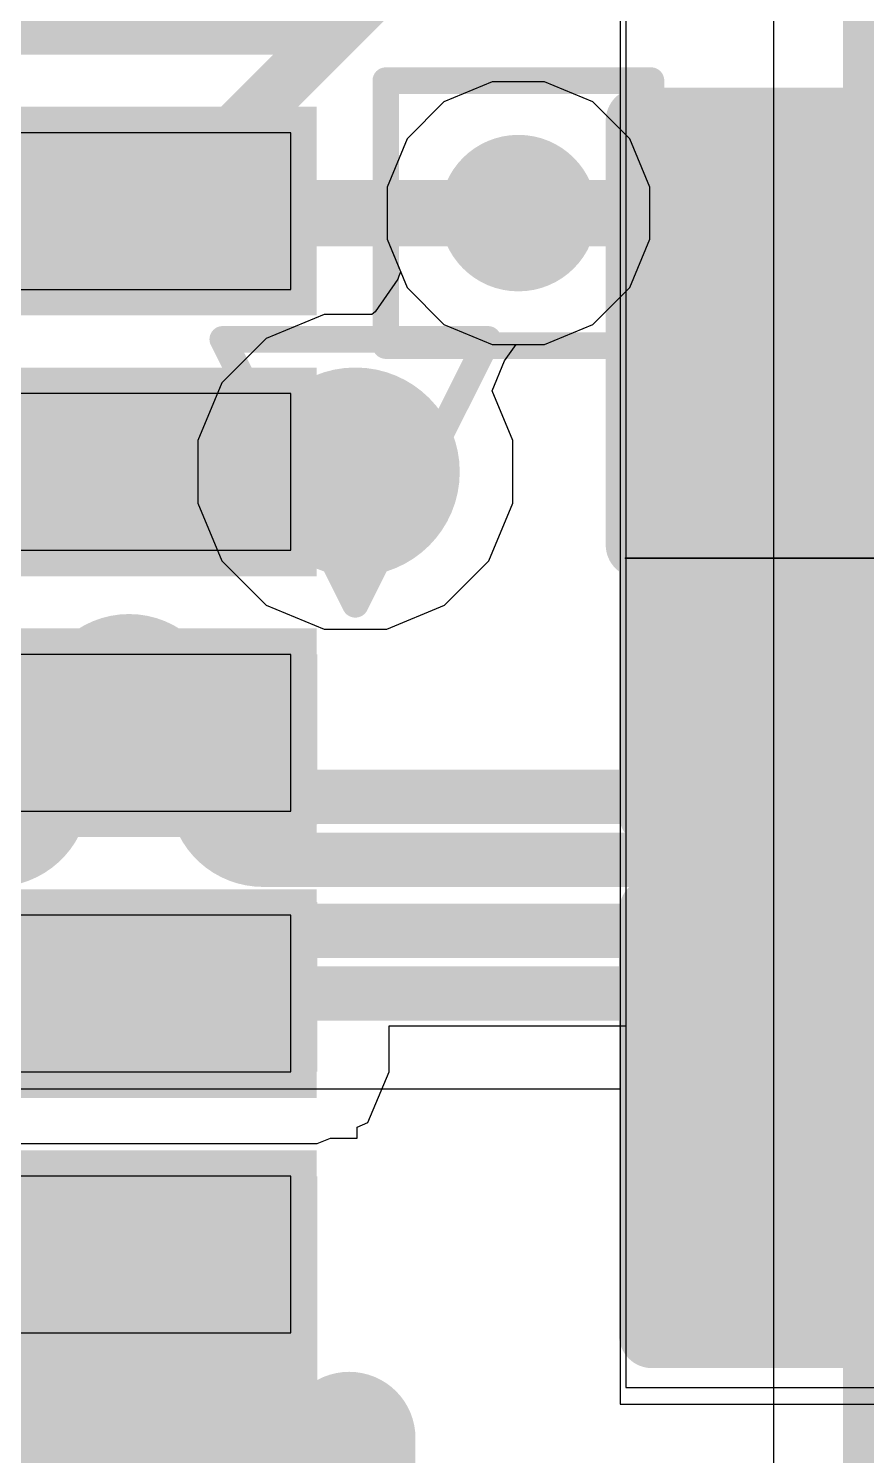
# Model space of a CAD drawing. Header units: inches. Extents: x -6 to 284, y -12 to 154.
# Drawn here: x 13.242 to 14.847, y 1.22 to 3.955 of the extents above; entities that cross this region are included whole.
import ezdxf

# ---------------------------------------------------------------- set-up
doc = ezdxf.new("R2010")
doc.units = ezdxf.units.IN
for name, color, linetype in [('Bottom Layer', 5, 'Continuous'), ('Bottom Overlay', 54, 'Continuous'), ('Bottom Paste', 16, 'Continuous'), ('Bottom Solder', 6, 'Continuous'), ('Drill Drawing', 1, 'Continuous'), ('GND-1', 16, 'Continuous'), ('GND-2', 90, 'Continuous'), ('GND-3', 216, 'Continuous'), ('GND-4', 54, 'Continuous'), ('PWR-1', 156, 'Continuous'), ('PWR-2', 130, 'Continuous'), ('Signal L1', 76, 'Continuous'), ('Signal L2', 6, 'Continuous'), ('Top Layer', 1, 'Continuous'), ('Top Overlay', 2, 'Continuous'), ('Top Paste', 8, 'Continuous'), ('Top Solder', 216, 'Continuous'), ('Via Holes', 16, 'Continuous')]:
    doc.layers.add(name, color=color, linetype=linetype)

# ---------------------------------------------------------------- blocks, each defined once
blk = doc.blocks.new('GT_USB_8013A_80')
at = {"layer": 'Top Layer'}
for points in [[(0.6, 1.2849), (0.9, 1.2849), (0.9, 0.4849), (0.6, 0.4849)], [(1.0999, 1.2849), (1.3999, 1.2849), (1.3999, 0.4849), (1.0999, 0.4849)], [(1.6, 1.2849), (1.9, 1.2849), (1.9, 0.4849), (1.6, 0.4849)], [(2.0999, 1.2849), (2.3999, 1.2849), (2.3999, 0.4849), (2.0999, 0.4849)], [(2.6, 1.2849), (2.9, 1.2849), (2.9, 0.4849), (2.6, 0.4849)]]:
    blk.add_hatch(color=1, dxfattribs=at).paths.add_polyline_path(points)
at = {"layer": 'Top Solder'}
for points in [[(0.0501, 1.3349), (0.4501, 1.3349), (0.4501, 0.4349), (0.0501, 0.4349)], [(0.55, 1.3349), (0.95, 1.3349), (0.95, 0.4349), (0.55, 0.4349)], [(1.0499, 1.3349), (1.4499, 1.3349), (1.4499, 0.4349), (1.0499, 0.4349)], [(1.55, 1.3349), (1.95, 1.3349), (1.95, 0.4349), (1.55, 0.4349)], [(2.0499, 1.3349), (2.4499, 1.3349), (2.4499, 0.4349), (2.0499, 0.4349)], [(2.55, 1.3349), (2.95, 1.3349), (2.95, 0.4349), (2.55, 0.4349)]]:
    blk.add_hatch(color=216, dxfattribs=at).paths.add_polyline_path(points)
at = {"layer": 'Top Overlay'}
blk.add_lwpolyline([(3.7873, 1.3969, 0.254, 0.254, 0), (3.1018, 1.3969, 0.254, 0.254, 0)], format="xyseb", dxfattribs=at)
blk.add_lwpolyline([(3.0383, 1.3969, 0.127, 0.127, 1), (3.1653, 1.3969, 0.127, 0.127, 1)], format="xyseb", close=True, dxfattribs=at)
at = {"layer": 'Top Paste'}
for p, q in [((0.9, 1.285), (0.6, 1.285)), ((0.6, 1.285), (0.6, 0.485)), ((0.9, 0.485), (0.9, 1.285)), ((1.3998, 1.285), (1.0998, 1.285)), ((1.0998, 1.285), (1.0998, 0.485)), ((1.3998, 0.485), (1.3998, 1.285)), ((1.9, 1.285), (1.6, 1.285)), ((1.6, 1.285), (1.6, 0.485)), ((1.9, 0.485), (1.9, 1.285)), ((2.3998, 1.285), (2.0998, 1.285)), ((2.0998, 1.285), (2.0998, 0.485)), ((2.3998, 0.485), (2.3998, 1.285)), ((2.9, 1.2849), (2.6, 1.2849)), ((2.6, 1.2849), (2.6, 0.4849)), ((2.9, 0.4849), (2.9, 1.2849))]:
    blk.add_line(p, q, dxfattribs=at)
blk = doc.blocks.new('R___0402_B_153')
at = {"layer": 'Bottom Layer'}
for points in [[(-0.2413, 0.3175), (-0.2413, -0.3175), (-0.6985, -0.3175), (-0.6985, 0.3175)], [(0.6985, 0.3175), (0.6985, -0.3175), (0.2413, -0.3175), (0.2413, 0.3175)]]:
    blk.add_hatch(color=5, dxfattribs=at).paths.add_polyline_path(points)
at = {"layer": 'Bottom Paste'}
for points in [[(-0.2413, 0.3175), (-0.2413, -0.3175), (-0.6985, -0.3175), (-0.6985, 0.3175)], [(0.6985, 0.3175), (0.6985, -0.3175), (0.2413, -0.3175), (0.2413, 0.3175)]]:
    blk.add_hatch(color=16, dxfattribs=at).paths.add_polyline_path(points)
at = {"layer": 'Bottom Solder'}
for points in [[(-0.1863, 0.3725), (-0.1863, -0.3725), (-0.7535, -0.3725), (-0.7535, 0.3725)], [(0.7535, 0.3725), (0.7535, -0.3725), (0.1863, -0.3725), (0.1863, 0.3725)]]:
    blk.add_hatch(color=6, dxfattribs=at).paths.add_polyline_path(points)
at = {"layer": 'Bottom Overlay'}
for points in [[(0.7874, 0.4064, 0.127, 0.127, 0), (-0.7874, 0.4064, 0.127, 0.127, 0)], [(-0.7874, 0.4064, 0.127, 0.127, 0), (-0.7874, -0.4064, 0.127, 0.127, 0)], [(0.7874, 0.4064, 0.127, 0.127, 0), (0.7874, -0.4064, 0.127, 0.127, 0)], [(0.8128, 0.4318, 0.00323, 0.00323, 0), (-0.8128, 0.4318, 0.00323, 0.00323, 0)], [(0.7874, -0.4064, 0.127, 0.127, 0), (-0.7874, -0.4064, 0.127, 0.127, 0)]]:
    blk.add_lwpolyline(points, format="xyseb", dxfattribs=at)
for points in [[(-0.8191, 0.4064, 0.0635, 0.0635, 1), (-0.7556, 0.4064, 0.0635, 0.0635, 1)], [(-0.8191, 0.4064, 0.0635, 0.0635, 1), (-0.7556, 0.4064, 0.0635, 0.0635, 1)], [(0.7556, 0.4064, 0.0635, 0.0635, 1), (0.8191, 0.4064, 0.0635, 0.0635, 1)], [(0.7556, 0.4064, 0.0635, 0.0635, 1), (0.8191, 0.4064, 0.0635, 0.0635, 1)], [(-0.8136, 0.4318, 0.00161, 0.00161, 1), (-0.812, 0.4318, 0.00161, 0.00161, 1)], [(0.812, 0.4318, 0.00161, 0.00161, 1), (0.8136, 0.4318, 0.00161, 0.00161, 1)], [(-0.8191, -0.4064, 0.0635, 0.0635, 1), (-0.7556, -0.4064, 0.0635, 0.0635, 1)], [(-0.8191, -0.4064, 0.0635, 0.0635, 1), (-0.7556, -0.4064, 0.0635, 0.0635, 1)], [(0.7556, -0.4064, 0.0635, 0.0635, 1), (0.8191, -0.4064, 0.0635, 0.0635, 1)], [(0.7556, -0.4064, 0.0635, 0.0635, 1), (0.8191, -0.4064, 0.0635, 0.0635, 1)]]:
    blk.add_lwpolyline(points, format="xyseb", close=True, dxfattribs=at)
blk = doc.blocks.new('C___0402_447')
at = {"layer": 'Top Layer'}
for points in [[(-0.6985, -0.3175), (-0.6985, 0.3175), (-0.2413, 0.3175), (-0.2413, -0.3175)], [(0.2413, -0.3175), (0.2413, 0.3175), (0.6985, 0.3175), (0.6985, -0.3175)]]:
    blk.add_hatch(color=1, dxfattribs=at).paths.add_polyline_path(points)
at = {"layer": 'Top Paste'}
for points in [[(-0.6985, -0.3175), (-0.6985, 0.3175), (-0.2413, 0.3175), (-0.2413, -0.3175)], [(0.2413, -0.3175), (0.2413, 0.3175), (0.6985, 0.3175), (0.6985, -0.3175)]]:
    blk.add_hatch(color=8, dxfattribs=at).paths.add_polyline_path(points)
at = {"layer": 'Top Solder'}
for points in [[(-0.7585, -0.3775), (-0.7585, 0.3775), (-0.1813, 0.3775), (-0.1813, -0.3775)], [(0.1813, -0.3775), (0.1813, 0.3775), (0.7585, 0.3775), (0.7585, -0.3775)]]:
    blk.add_hatch(color=216, dxfattribs=at).paths.add_polyline_path(points)
at = {"layer": 'Top Overlay'}
for points in [[(-0.7874, -0.4064, 0.127, 0.127, 0), (-0.7874, 0.4064, 0.127, 0.127, 0)], [(-0.7874, 0.4064, 0.127, 0.127, 0), (-0.2794, 0.4064, 0.127, 0.127, 0)], [(0.2794, 0.4064, 0.127, 0.127, 0), (0.7874, 0.4064, 0.127, 0.127, 0)], [(0.7874, -0.4064, 0.127, 0.127, 0), (0.7874, 0.4064, 0.127, 0.127, 0)], [(-0.7874, -0.4064, 0.127, 0.127, 0), (-0.2794, -0.4064, 0.127, 0.127, 0)], [(0.2794, -0.4064, 0.127, 0.127, 0), (0.7874, -0.4064, 0.127, 0.127, 0)]]:
    blk.add_lwpolyline(points, format="xyseb", dxfattribs=at)
for points in [[(-0.8191, 0.4064, 0.0635, 0.0635, 1), (-0.7556, 0.4064, 0.0635, 0.0635, 1)], [(-0.8191, 0.4064, 0.0635, 0.0635, 1), (-0.7556, 0.4064, 0.0635, 0.0635, 1)], [(-0.3112, 0.4064, 0.0635, 0.0635, 1), (-0.2477, 0.4064, 0.0635, 0.0635, 1)], [(0.2477, 0.4064, 0.0635, 0.0635, 1), (0.3111, 0.4064, 0.0635, 0.0635, 1)], [(0.7556, 0.4064, 0.0635, 0.0635, 1), (0.8191, 0.4064, 0.0635, 0.0635, 1)], [(0.7556, 0.4064, 0.0635, 0.0635, 1), (0.8191, 0.4064, 0.0635, 0.0635, 1)], [(-0.8191, -0.4064, 0.0635, 0.0635, 1), (-0.7556, -0.4064, 0.0635, 0.0635, 1)], [(-0.8191, -0.4064, 0.0635, 0.0635, 1), (-0.7556, -0.4064, 0.0635, 0.0635, 1)], [(-0.3112, -0.4064, 0.0635, 0.0635, 1), (-0.2477, -0.4064, 0.0635, 0.0635, 1)], [(0.2477, -0.4064, 0.0635, 0.0635, 1), (0.3111, -0.4064, 0.0635, 0.0635, 1)], [(0.7556, -0.4064, 0.0635, 0.0635, 1), (0.8191, -0.4064, 0.0635, 0.0635, 1)], [(0.7556, -0.4064, 0.0635, 0.0635, 1), (0.8191, -0.4064, 0.0635, 0.0635, 1)]]:
    blk.add_lwpolyline(points, format="xyseb", close=True, dxfattribs=at)
blk = doc.blocks.new('C___0402_448')
at = {"layer": 'Top Layer'}
for points in [[(-0.6985, -0.3175), (-0.6985, 0.3175), (-0.2413, 0.3175), (-0.2413, -0.3175)], [(0.2413, -0.3175), (0.2413, 0.3175), (0.6985, 0.3175), (0.6985, -0.3175)]]:
    blk.add_hatch(color=1, dxfattribs=at).paths.add_polyline_path(points)
at = {"layer": 'Top Paste'}
for points in [[(-0.6985, -0.3175), (-0.6985, 0.3175), (-0.2413, 0.3175), (-0.2413, -0.3175)], [(0.2413, -0.3175), (0.2413, 0.3175), (0.6985, 0.3175), (0.6985, -0.3175)]]:
    blk.add_hatch(color=8, dxfattribs=at).paths.add_polyline_path(points)
at = {"layer": 'Top Solder'}
for points in [[(-0.7585, -0.3775), (-0.7585, 0.3775), (-0.1813, 0.3775), (-0.1813, -0.3775)], [(0.1813, -0.3775), (0.1813, 0.3775), (0.7585, 0.3775), (0.7585, -0.3775)]]:
    blk.add_hatch(color=216, dxfattribs=at).paths.add_polyline_path(points)
at = {"layer": 'Top Overlay'}
for points in [[(-0.7874, 0.4064, 0.127, 0.127, 0), (-0.2794, 0.4064, 0.127, 0.127, 0)], [(-0.7874, -0.4064, 0.127, 0.127, 0), (-0.7874, 0.4064, 0.127, 0.127, 0)], [(0.2794, 0.4064, 0.127, 0.127, 0), (0.7874, 0.4064, 0.127, 0.127, 0)], [(0.7874, -0.4064, 0.127, 0.127, 0), (0.7874, 0.4064, 0.127, 0.127, 0)], [(-0.7874, -0.4064, 0.127, 0.127, 0), (-0.2794, -0.4064, 0.127, 0.127, 0)], [(0.2794, -0.4064, 0.127, 0.127, 0), (0.7874, -0.4064, 0.127, 0.127, 0)]]:
    blk.add_lwpolyline(points, format="xyseb", dxfattribs=at)
for points in [[(-0.8191, 0.4064, 0.0635, 0.0635, 1), (-0.7556, 0.4064, 0.0635, 0.0635, 1)], [(-0.8191, 0.4064, 0.0635, 0.0635, 1), (-0.7556, 0.4064, 0.0635, 0.0635, 1)], [(-0.3111, 0.4064, 0.0635, 0.0635, 1), (-0.2477, 0.4064, 0.0635, 0.0635, 1)], [(0.2477, 0.4064, 0.0635, 0.0635, 1), (0.3111, 0.4064, 0.0635, 0.0635, 1)], [(0.7556, 0.4064, 0.0635, 0.0635, 1), (0.8191, 0.4064, 0.0635, 0.0635, 1)], [(0.7556, 0.4064, 0.0635, 0.0635, 1), (0.8191, 0.4064, 0.0635, 0.0635, 1)], [(-0.8191, -0.4064, 0.0635, 0.0635, 1), (-0.7556, -0.4064, 0.0635, 0.0635, 1)], [(-0.8191, -0.4064, 0.0635, 0.0635, 1), (-0.7556, -0.4064, 0.0635, 0.0635, 1)], [(-0.3111, -0.4064, 0.0635, 0.0635, 1), (-0.2477, -0.4064, 0.0635, 0.0635, 1)], [(0.2477, -0.4064, 0.0635, 0.0635, 1), (0.3111, -0.4064, 0.0635, 0.0635, 1)], [(0.7556, -0.4064, 0.0635, 0.0635, 1), (0.8191, -0.4064, 0.0635, 0.0635, 1)], [(0.7556, -0.4064, 0.0635, 0.0635, 1), (0.8191, -0.4064, 0.0635, 0.0635, 1)]]:
    blk.add_lwpolyline(points, format="xyseb", close=True, dxfattribs=at)

msp = doc.modelspace()

# ---------------------------------------------------------------- hatches: boundary and pattern name
at = {"layer": 'Bottom Layer'}
h = msp.add_hatch(color=5, dxfattribs=at)
edge = h.paths.add_edge_path()
edge.add_arc((14.1801, 3.601), 0.15, 0, 360)
h = msp.add_hatch(color=5, dxfattribs=at)
edge = h.paths.add_edge_path()
edge.add_arc((13.8678, 3.1051), 0.2, 0, 360)
at = {"layer": 'GND-1'}
h = msp.add_hatch(color=16, dxfattribs=at)
edge = h.paths.add_edge_path()
edge.add_arc((14.1801, 3.601), 0.15, 0, 360)
h = msp.add_hatch(color=16, dxfattribs=at)
edge = h.paths.add_edge_path()
edge.add_arc((13.8678, 3.1051), 0.2, 0, 360)
at = {"layer": 'GND-2'}
h = msp.add_hatch(color=90, dxfattribs=at)
edge = h.paths.add_edge_path()
edge.add_arc((14.1801, 3.601), 0.15, 0, 360)
h = msp.add_hatch(color=90, dxfattribs=at)
edge = h.paths.add_edge_path()
edge.add_arc((13.8678, 3.1051), 0.2, 0, 360)
at = {"layer": 'GND-3'}
h = msp.add_hatch(color=216, dxfattribs=at)
edge = h.paths.add_edge_path()
edge.add_arc((14.1801, 3.601), 0.15, 0, 360)
h = msp.add_hatch(color=216, dxfattribs=at)
edge = h.paths.add_edge_path()
edge.add_arc((13.8678, 3.1051), 0.2, 0, 360)
at = {"layer": 'GND-4'}
h = msp.add_hatch(color=54, dxfattribs=at)
edge = h.paths.add_edge_path()
edge.add_arc((14.1801, 3.601), 0.15, 0, 360)
h = msp.add_hatch(color=54, dxfattribs=at)
edge = h.paths.add_edge_path()
edge.add_arc((13.8678, 3.1051), 0.2, 0, 360)
at = {"layer": 'PWR-1'}
h = msp.add_hatch(color=156, dxfattribs=at)
edge = h.paths.add_edge_path()
edge.add_arc((14.1801, 3.601), 0.15, 0, 360)
h = msp.add_hatch(color=156, dxfattribs=at)
edge = h.paths.add_edge_path()
edge.add_arc((13.8678, 3.1051), 0.2, 0, 360)
at = {"layer": 'PWR-2'}
h = msp.add_hatch(color=130, dxfattribs=at)
edge = h.paths.add_edge_path()
edge.add_arc((14.1801, 3.601), 0.15, 0, 360)
h = msp.add_hatch(color=130, dxfattribs=at)
edge = h.paths.add_edge_path()
edge.add_arc((13.8678, 3.1051), 0.2, 0, 360)
at = {"layer": 'Signal L1'}
h = msp.add_hatch(color=76, dxfattribs=at)
edge = h.paths.add_edge_path()
edge.add_arc((14.1801, 3.601), 0.15, 0, 360)
h = msp.add_hatch(color=76, dxfattribs=at)
edge = h.paths.add_edge_path()
edge.add_arc((13.8678, 3.1051), 0.2, 0, 360)
at = {"layer": 'Signal L2'}
h = msp.add_hatch(color=6, dxfattribs=at)
edge = h.paths.add_edge_path()
edge.add_arc((14.1801, 3.601), 0.15, 0, 360)
h = msp.add_hatch(color=6, dxfattribs=at)
edge = h.paths.add_edge_path()
edge.add_arc((13.8678, 3.1051), 0.2, 0, 360)
at = {"layer": 'Top Layer'}
h = msp.add_hatch(color=1, dxfattribs=at)
edge = h.paths.add_edge_path()
edge.add_arc((14.1801, 3.601), 0.15, 0, 360)
h = msp.add_hatch(color=1, dxfattribs=at)
edge = h.paths.add_edge_path()
edge.add_arc((13.8678, 3.1051), 0.2, 0, 360)
for points in [[(12.944, 2.4296), (13.7948, 2.4296), (13.7948, 2.755), (12.944, 2.755)], [(12.944, 1.9551), (13.7948, 1.9551), (13.7948, 2.2805), (12.944, 2.2805)], [(12.2844, -0.1559), (13.7948, -0.1559), (13.7948, 1.755), (12.2844, 1.755)]]:
    msp.add_hatch(color=1, dxfattribs=at).paths.add_polyline_path(points)
at = {"layer": 'Via Holes'}
h = msp.add_hatch(color=7, dxfattribs=at)
edge = h.paths.add_edge_path()
edge.add_arc((14.1801, 3.601), 0.075, 0, 360)
h = msp.add_hatch(color=7, dxfattribs=at)
edge = h.paths.add_edge_path()
edge.add_arc((13.8678, 3.1051), 0.1, 0, 360)

# ---------------------------------------------------------------- linework, layer by layer
at = {"layer": 'Bottom Layer'}
for p, q in [((14.3749, 5.8935), (14.3749, 1.3183)), ((12.1347, 1.9225), (14.3749, 1.9225)), ((14.3749, 1.9225), (14.3749, 1.3183)), ((14.3749, 1.3183), (17.49, 1.3183)), ((14.3749, 1.3183), (15.5625, 1.3183))]:
    msp.add_line(p, q, dxfattribs=at)
for points in [[(13.4843, 3.605, 0.1041, 0.1041, 0), (13.904, 4.0246, 0.1041, 0.1041, 0)], [(12.4647, 3.605, 0.1041, 0.1041, 0), (13.4843, 3.605, 0.1041, 0.1041, 0)], [(14.1801, 3.601, 0.127, 0.127, 0), (14.6073, 3.601, 0.127, 0.127, 0)], [(13.306, 2.6522, 0.1041, 0.1041, -1), (13.5626, 2.6522, 0.1041, 0.1041, 0)], [(13.306, 2.4899, 0.1041, 0.1041, 0), (13.306, 2.6522, 0.1041, 0.1041, 0)], [(13.5626, 2.4899, 0.1041, 0.1041, 0), (13.5626, 2.6522, 0.1041, 0.1041, 0)], [(13.306, 2.4899, 0.1041, 0.1041, -0.414214), (13.1777, 2.3616, 0.1041, 0.1041, 0)], [(13.6908, 2.3616, 0.1041, 0.1041, -0.414214), (13.5626, 2.4899, 0.1041, 0.1041, 0)], [(13.6908, 2.3616, 0.1041, 0.1041, 0), (13.8945, 2.3616, 0.1041, 0.1041, 0)], [(13.8945, 2.3616, 0.1041, 0.1041, 0), (14.4247, 2.3616, 0.1041, 0.1041, 0)], [(14.1596, 2.3616, 0.1041, 0.1041, 0), (14.4247, 2.3616, 0.1041, 0.1041, 0)], [(14.4247, 2.3616, 0.1041, 0.1041, 0), (16.2784, 2.3616, 0.1041, 0.1041, 0)], [(11.6942, 2.1051, 0.1041, 0.1041, 0), (14.4421, 2.1051, 0.1041, 0.1041, 0)], [(14.4421, 2.1051, 0.1041, 0.1041, 0), (16.3229, 2.1051, 0.1041, 0.1041, 0)]]:
    msp.add_lwpolyline(points, format="xyseb", dxfattribs=at)
for points in [[(13.4583, 3.605, 0.0521, 0.0521, 1), (13.5104, 3.605, 0.0521, 0.0521, 1)], [(13.4583, 3.605, 0.0521, 0.0521, 1), (13.5104, 3.605, 0.0521, 0.0521, 1)], [(14.1484, 3.601, 0.0635, 0.0635, 1), (14.2119, 3.601, 0.0635, 0.0635, 1)], [(14.5756, 3.601, 0.0635, 0.0635, 1), (14.6391, 3.601, 0.0635, 0.0635, 1)], [(13.28, 2.6522, 0.0521, 0.0521, 1), (13.332, 2.6522, 0.0521, 0.0521, 1)], [(13.28, 2.6522, 0.0521, 0.0521, 1), (13.332, 2.6522, 0.0521, 0.0521, 1)], [(13.5365, 2.6522, 0.0521, 0.0521, 1), (13.5886, 2.6522, 0.0521, 0.0521, 1)], [(13.5365, 2.6522, 0.0521, 0.0521, 1), (13.5886, 2.6522, 0.0521, 0.0521, 1)], [(13.28, 2.4899, 0.0521, 0.0521, 1), (13.332, 2.4899, 0.0521, 0.0521, 1)], [(13.28, 2.4899, 0.0521, 0.0521, 1), (13.332, 2.4899, 0.0521, 0.0521, 1)], [(13.5365, 2.4899, 0.0521, 0.0521, 1), (13.5886, 2.4899, 0.0521, 0.0521, 1)], [(13.5365, 2.4899, 0.0521, 0.0521, 1), (13.5886, 2.4899, 0.0521, 0.0521, 1)], [(13.6648, 2.3616, 0.0521, 0.0521, 1), (13.7169, 2.3616, 0.0521, 0.0521, 1)], [(13.6648, 2.3616, 0.0521, 0.0521, 1), (13.7169, 2.3616, 0.0521, 0.0521, 1)], [(13.8685, 2.3616, 0.0521, 0.0521, 1), (13.9206, 2.3616, 0.0521, 0.0521, 1)], [(13.8685, 2.3616, 0.0521, 0.0521, 1), (13.9206, 2.3616, 0.0521, 0.0521, 1)], [(14.1336, 2.3616, 0.0521, 0.0521, 1), (14.1857, 2.3616, 0.0521, 0.0521, 1)], [(14.3987, 2.3616, 0.0521, 0.0521, 1), (14.4507, 2.3616, 0.0521, 0.0521, 1)], [(14.3987, 2.3616, 0.0521, 0.0521, 1), (14.4507, 2.3616, 0.0521, 0.0521, 1)], [(14.3987, 2.3616, 0.0521, 0.0521, 1), (14.4507, 2.3616, 0.0521, 0.0521, 1)], [(14.4161, 2.1051, 0.0521, 0.0521, 1), (14.4682, 2.1051, 0.0521, 0.0521, 1)], [(14.4161, 2.1051, 0.0521, 0.0521, 1), (14.4682, 2.1051, 0.0521, 0.0521, 1)]]:
    msp.add_lwpolyline(points, format="xyseb", close=True, dxfattribs=at)
at = {"layer": 'Drill Drawing'}
for points in [[(13.9261, 3.855, 0.0508, 0.0508, 0), (14.4341, 3.855, 0.0508, 0.0508, 0)], [(13.9261, 3.347, 0.0508, 0.0508, 0), (13.9261, 3.855, 0.0508, 0.0508, 0)], [(14.4341, 3.347, 0.0508, 0.0508, 0), (14.4341, 3.855, 0.0508, 0.0508, 0)], [(13.6138, 3.3591, 0.0508, 0.0508, 0), (14.1218, 3.3591, 0.0508, 0.0508, 0)], [(13.6138, 3.3591, 0.0508, 0.0508, 0), (13.8678, 2.8511, 0.0508, 0.0508, 0)], [(13.8678, 2.8511, 0.0508, 0.0508, 0), (14.1218, 3.3591, 0.0508, 0.0508, 0)], [(13.9261, 3.347, 0.0508, 0.0508, 0), (14.4341, 3.347, 0.0508, 0.0508, 0)]]:
    msp.add_lwpolyline(points, format="xyseb", dxfattribs=at)
for points in [[(13.9134, 3.855, 0.0254, 0.0254, 1), (13.9388, 3.855, 0.0254, 0.0254, 1)], [(13.9134, 3.855, 0.0254, 0.0254, 1), (13.9388, 3.855, 0.0254, 0.0254, 1)], [(14.4214, 3.855, 0.0254, 0.0254, 1), (14.4468, 3.855, 0.0254, 0.0254, 1)], [(14.4214, 3.855, 0.0254, 0.0254, 1), (14.4468, 3.855, 0.0254, 0.0254, 1)], [(13.6011, 3.3591, 0.0254, 0.0254, 1), (13.6265, 3.3591, 0.0254, 0.0254, 1)], [(13.6011, 3.3591, 0.0254, 0.0254, 1), (13.6265, 3.3591, 0.0254, 0.0254, 1)], [(13.9134, 3.347, 0.0254, 0.0254, 1), (13.9388, 3.347, 0.0254, 0.0254, 1)], [(13.9134, 3.347, 0.0254, 0.0254, 1), (13.9388, 3.347, 0.0254, 0.0254, 1)], [(14.1091, 3.3591, 0.0254, 0.0254, 1), (14.1345, 3.3591, 0.0254, 0.0254, 1)], [(14.1091, 3.3591, 0.0254, 0.0254, 1), (14.1345, 3.3591, 0.0254, 0.0254, 1)], [(14.4214, 3.347, 0.0254, 0.0254, 1), (14.4468, 3.347, 0.0254, 0.0254, 1)], [(14.4214, 3.347, 0.0254, 0.0254, 1), (14.4468, 3.347, 0.0254, 0.0254, 1)], [(13.8551, 2.8511, 0.0254, 0.0254, 1), (13.8805, 2.8511, 0.0254, 0.0254, 1)], [(13.8551, 2.8511, 0.0254, 0.0254, 1), (13.8805, 2.8511, 0.0254, 0.0254, 1)]]:
    msp.add_lwpolyline(points, format="xyseb", close=True, dxfattribs=at)
at = {"layer": 'GND-1'}
for p, q in [((14.1301, 3.8526), (14.0376, 3.8142)), ((14.2301, 3.8526), (14.1301, 3.8526)), ((14.3226, 3.8142), (14.2301, 3.8526)), ((14.0376, 3.8142), (13.9668, 3.7435)), ((14.3934, 3.7435), (14.3226, 3.8142)), ((13.9668, 3.7435), (13.9285, 3.651)), ((14.4317, 3.651), (14.3934, 3.7435)), ((13.9285, 3.651), (13.9285, 3.5509)), ((14.4317, 3.5509), (14.4317, 3.651)), ((13.9285, 3.5509), (13.9542, 3.4889)), ((14.3934, 3.4584), (14.4317, 3.5509)), ((13.9494, 3.4741), (13.9058, 3.4117)), ((13.9542, 3.4889), (13.9494, 3.4741)), ((14.3226, 3.3877), (14.3934, 3.4584)), ((13.8078, 3.4067), (13.697, 3.3608)), ((13.8993, 3.4067), (13.8078, 3.4067)), ((13.9058, 3.4117), (13.8993, 3.4067)), ((14.2301, 3.3494), (14.3226, 3.3877)), ((13.697, 3.3608), (13.6121, 3.276)), ((14.1534, 3.3179), (14.1759, 3.3494)), ((14.1759, 3.3494), (14.2301, 3.3494)), ((14.1299, 3.2605), (14.1534, 3.3179)), ((13.6121, 3.276), (13.5662, 3.1651)), ((14.1694, 3.1651), (14.1299, 3.2605)), ((13.5662, 3.1651), (13.5662, 3.0451)), ((14.1694, 3.0451), (14.1694, 3.1651)), ((13.5662, 3.0451), (13.6121, 2.9343)), ((14.1235, 2.9343), (14.1694, 3.0451)), ((13.6121, 2.9343), (13.697, 2.8494)), ((14.0387, 2.8494), (14.1235, 2.9343)), ((13.697, 2.8494), (13.8078, 2.8035)), ((13.9278, 2.8035), (14.0387, 2.8494)), ((13.8078, 2.8035), (13.9278, 2.8035))]:
    msp.add_line(p, q, dxfattribs=at)
at = {"layer": 'GND-2'}
for p, q in [((14.1301, 3.8526), (14.0376, 3.8142)), ((14.2301, 3.8526), (14.1301, 3.8526)), ((14.3226, 3.8142), (14.2301, 3.8526)), ((14.0376, 3.8142), (13.9668, 3.7435)), ((14.3934, 3.7435), (14.3226, 3.8142)), ((13.9668, 3.7435), (13.9285, 3.651)), ((14.4317, 3.651), (14.3934, 3.7435)), ((13.9285, 3.651), (13.9285, 3.5509)), ((14.4317, 3.5509), (14.4317, 3.651)), ((13.9285, 3.5509), (13.9542, 3.4889)), ((14.3934, 3.4584), (14.4317, 3.5509)), ((13.9494, 3.4741), (13.9058, 3.4117)), ((13.9542, 3.4889), (13.9494, 3.4741)), ((14.3226, 3.3877), (14.3934, 3.4584)), ((13.8078, 3.4067), (13.697, 3.3608)), ((13.8993, 3.4067), (13.8078, 3.4067)), ((13.9058, 3.4117), (13.8993, 3.4067)), ((14.2301, 3.3494), (14.3226, 3.3877)), ((13.697, 3.3608), (13.6121, 3.276)), ((14.1534, 3.3179), (14.1759, 3.3494)), ((14.1759, 3.3494), (14.2301, 3.3494)), ((14.1299, 3.2605), (14.1534, 3.3179)), ((13.6121, 3.276), (13.5662, 3.1651)), ((14.1694, 3.1651), (14.1299, 3.2605)), ((13.5662, 3.1651), (13.5662, 3.0451)), ((14.1694, 3.0451), (14.1694, 3.1651)), ((13.5662, 3.0451), (13.6121, 2.9343)), ((14.1235, 2.9343), (14.1694, 3.0451)), ((13.6121, 2.9343), (13.697, 2.8494)), ((14.0387, 2.8494), (14.1235, 2.9343)), ((13.697, 2.8494), (13.8078, 2.8035)), ((13.9278, 2.8035), (14.0387, 2.8494)), ((13.8078, 2.8035), (13.9278, 2.8035))]:
    msp.add_line(p, q, dxfattribs=at)
at = {"layer": 'GND-3'}
for p, q in [((14.1301, 3.8526), (14.0376, 3.8142)), ((14.2301, 3.8526), (14.1301, 3.8526)), ((14.3226, 3.8142), (14.2301, 3.8526)), ((14.0376, 3.8142), (13.9668, 3.7435)), ((14.3934, 3.7435), (14.3226, 3.8142)), ((13.9668, 3.7435), (13.9285, 3.651)), ((14.4317, 3.651), (14.3934, 3.7435)), ((13.9285, 3.651), (13.9285, 3.5509)), ((14.4317, 3.5509), (14.4317, 3.651)), ((13.9285, 3.5509), (13.9542, 3.4889)), ((14.3934, 3.4584), (14.4317, 3.5509)), ((13.9494, 3.4741), (13.9058, 3.4117)), ((13.9542, 3.4889), (13.9494, 3.4741)), ((14.3226, 3.3877), (14.3934, 3.4584)), ((13.8078, 3.4067), (13.697, 3.3608)), ((13.8993, 3.4067), (13.8078, 3.4067)), ((13.9058, 3.4117), (13.8993, 3.4067)), ((14.2301, 3.3494), (14.3226, 3.3877)), ((13.697, 3.3608), (13.6121, 3.276)), ((14.1534, 3.3179), (14.1759, 3.3494)), ((14.1759, 3.3494), (14.2301, 3.3494)), ((14.1299, 3.2605), (14.1534, 3.3179)), ((13.6121, 3.276), (13.5662, 3.1651)), ((14.1694, 3.1651), (14.1299, 3.2605)), ((13.5662, 3.1651), (13.5662, 3.0451)), ((14.1694, 3.0451), (14.1694, 3.1651)), ((13.5662, 3.0451), (13.6121, 2.9343)), ((14.1235, 2.9343), (14.1694, 3.0451)), ((13.6121, 2.9343), (13.697, 2.8494)), ((14.0387, 2.8494), (14.1235, 2.9343)), ((13.697, 2.8494), (13.8078, 2.8035)), ((13.9278, 2.8035), (14.0387, 2.8494)), ((13.8078, 2.8035), (13.9278, 2.8035))]:
    msp.add_line(p, q, dxfattribs=at)
at = {"layer": 'GND-4'}
for p, q in [((14.1301, 3.8526), (14.0376, 3.8142)), ((14.2301, 3.8526), (14.1301, 3.8526)), ((14.3226, 3.8142), (14.2301, 3.8526)), ((14.0376, 3.8142), (13.9668, 3.7435)), ((14.3934, 3.7435), (14.3226, 3.8142)), ((13.9668, 3.7435), (13.9285, 3.651)), ((14.4317, 3.651), (14.3934, 3.7435)), ((13.9285, 3.651), (13.9285, 3.5509)), ((14.4317, 3.5509), (14.4317, 3.651)), ((13.9285, 3.5509), (13.9542, 3.4889)), ((14.3934, 3.4584), (14.4317, 3.5509)), ((13.9494, 3.4741), (13.9058, 3.4117)), ((13.9542, 3.4889), (13.9494, 3.4741)), ((14.3226, 3.3877), (14.3934, 3.4584)), ((13.8078, 3.4067), (13.697, 3.3608)), ((13.8993, 3.4067), (13.8078, 3.4067)), ((13.9058, 3.4117), (13.8993, 3.4067)), ((14.2301, 3.3494), (14.3226, 3.3877)), ((13.697, 3.3608), (13.6121, 3.276)), ((14.1534, 3.3179), (14.1759, 3.3494)), ((14.1759, 3.3494), (14.2301, 3.3494)), ((14.1299, 3.2605), (14.1534, 3.3179)), ((13.6121, 3.276), (13.5662, 3.1651)), ((14.1694, 3.1651), (14.1299, 3.2605)), ((13.5662, 3.1651), (13.5662, 3.0451)), ((14.1694, 3.0451), (14.1694, 3.1651)), ((13.5662, 3.0451), (13.6121, 2.9343)), ((14.1235, 2.9343), (14.1694, 3.0451)), ((13.6121, 2.9343), (13.697, 2.8494)), ((14.0387, 2.8494), (14.1235, 2.9343)), ((13.697, 2.8494), (13.8078, 2.8035)), ((13.9278, 2.8035), (14.0387, 2.8494)), ((13.8078, 2.8035), (13.9278, 2.8035))]:
    msp.add_line(p, q, dxfattribs=at)
at = {"layer": 'PWR-1'}
for p, q in [((14.1301, 3.8526), (14.0376, 3.8142)), ((14.2301, 3.8526), (14.1301, 3.8526)), ((14.3226, 3.8142), (14.2301, 3.8526)), ((14.0376, 3.8142), (13.9668, 3.7435)), ((14.3934, 3.7435), (14.3226, 3.8142)), ((13.9668, 3.7435), (13.9285, 3.651)), ((14.4317, 3.651), (14.3934, 3.7435)), ((13.9285, 3.651), (13.9285, 3.5509)), ((14.4317, 3.5509), (14.4317, 3.651)), ((13.9285, 3.5509), (13.9668, 3.4584)), ((14.3934, 3.4584), (14.4317, 3.5509)), ((13.9668, 3.4584), (14.0376, 3.3877)), ((14.3226, 3.3877), (14.3934, 3.4584)), ((14.0376, 3.3877), (14.1301, 3.3494)), ((14.2301, 3.3494), (14.3226, 3.3877)), ((14.1301, 3.3494), (14.2301, 3.3494))]:
    msp.add_line(p, q, dxfattribs=at)
at = {"layer": 'PWR-2'}
for p, q in [((14.1301, 3.8526), (14.0376, 3.8142)), ((14.2301, 3.8526), (14.1301, 3.8526)), ((14.3226, 3.8142), (14.2301, 3.8526)), ((14.0376, 3.8142), (13.9668, 3.7435)), ((14.3934, 3.7435), (14.3226, 3.8142)), ((13.9668, 3.7435), (13.9285, 3.651)), ((14.4317, 3.651), (14.3934, 3.7435)), ((13.9285, 3.651), (13.9285, 3.5509)), ((14.4317, 3.5509), (14.4317, 3.651)), ((13.9285, 3.5509), (13.9668, 3.4584)), ((14.3934, 3.4584), (14.4317, 3.5509)), ((13.9668, 3.4584), (14.0376, 3.3877)), ((14.3226, 3.3877), (14.3934, 3.4584)), ((14.0376, 3.3877), (14.1301, 3.3494)), ((14.2301, 3.3494), (14.3226, 3.3877)), ((14.1301, 3.3494), (14.2301, 3.3494))]:
    msp.add_line(p, q, dxfattribs=at)
at = {"layer": 'Signal L1'}
for p, q in [((14.1301, 3.8526), (14.0376, 3.8142)), ((14.2301, 3.8526), (14.1301, 3.8526)), ((14.3226, 3.8142), (14.2301, 3.8526)), ((14.0376, 3.8142), (13.9668, 3.7435)), ((14.3934, 3.7435), (14.3226, 3.8142)), ((13.9668, 3.7435), (13.9285, 3.651)), ((14.4317, 3.651), (14.3934, 3.7435)), ((13.9285, 3.651), (13.9285, 3.5509)), ((14.4317, 3.5509), (14.4317, 3.651)), ((13.9285, 3.5509), (13.9542, 3.4889)), ((14.3934, 3.4584), (14.4317, 3.5509)), ((13.9494, 3.4741), (13.9058, 3.4117)), ((13.9542, 3.4889), (13.9494, 3.4741)), ((14.3226, 3.3877), (14.3934, 3.4584)), ((13.8078, 3.4067), (13.697, 3.3608)), ((13.8993, 3.4067), (13.8078, 3.4067)), ((13.9058, 3.4117), (13.8993, 3.4067)), ((14.2301, 3.3494), (14.3226, 3.3877)), ((13.697, 3.3608), (13.6121, 3.276)), ((14.1534, 3.3179), (14.1759, 3.3494)), ((14.1759, 3.3494), (14.2301, 3.3494)), ((14.1299, 3.2605), (14.1534, 3.3179)), ((13.6121, 3.276), (13.5662, 3.1651)), ((14.1694, 3.1651), (14.1299, 3.2605)), ((13.5662, 3.1651), (13.5662, 3.0451)), ((14.1694, 3.0451), (14.1694, 3.1651)), ((13.5662, 3.0451), (13.6121, 2.9343)), ((14.1235, 2.9343), (14.1694, 3.0451)), ((13.6121, 2.9343), (13.697, 2.8494)), ((14.0387, 2.8494), (14.1235, 2.9343)), ((13.697, 2.8494), (13.8078, 2.8035)), ((13.9278, 2.8035), (14.0387, 2.8494)), ((13.8078, 2.8035), (13.9278, 2.8035))]:
    msp.add_line(p, q, dxfattribs=at)
at = {"layer": 'Signal L2'}
for p, q in [((14.6689, 4.9259), (14.6689, 0.0049)), ((14.1301, 3.8526), (14.0376, 3.8142)), ((14.2301, 3.8526), (14.1301, 3.8526)), ((14.3226, 3.8142), (14.2301, 3.8526)), ((14.0376, 3.8142), (13.9668, 3.7435)), ((14.3934, 3.7435), (14.3226, 3.8142)), ((13.9668, 3.7435), (13.9285, 3.651)), ((14.4317, 3.651), (14.3934, 3.7435)), ((13.9285, 3.651), (13.9285, 3.5509)), ((14.4317, 3.5509), (14.4317, 3.651)), ((13.9285, 3.5509), (13.9542, 3.4889)), ((14.3934, 3.4584), (14.4317, 3.5509)), ((13.9494, 3.4741), (13.9058, 3.4117)), ((13.9542, 3.4889), (13.9494, 3.4741)), ((14.3226, 3.3877), (14.3934, 3.4584)), ((13.8078, 3.4067), (13.697, 3.3608)), ((13.8993, 3.4067), (13.8078, 3.4067)), ((13.9058, 3.4117), (13.8993, 3.4067)), ((14.2301, 3.3494), (14.3226, 3.3877)), ((13.697, 3.3608), (13.6121, 3.276)), ((14.1534, 3.3179), (14.1759, 3.3494)), ((14.1759, 3.3494), (14.2301, 3.3494)), ((14.1299, 3.2605), (14.1534, 3.3179)), ((13.6121, 3.276), (13.5662, 3.1651)), ((14.1694, 3.1651), (14.1299, 3.2605)), ((13.5662, 3.1651), (13.5662, 3.0451)), ((14.1694, 3.0451), (14.1694, 3.1651)), ((13.5662, 3.0451), (13.6121, 2.9343)), ((14.1235, 2.9343), (14.1694, 3.0451)), ((13.6121, 2.9343), (13.697, 2.8494)), ((14.0387, 2.8494), (14.1235, 2.9343)), ((13.697, 2.8494), (13.8078, 2.8035)), ((13.9278, 2.8035), (14.0387, 2.8494)), ((13.8078, 2.8035), (13.9278, 2.8035))]:
    msp.add_line(p, q, dxfattribs=at)
msp.add_lwpolyline([(14.9926, 0.0049, 0.381, 0.381, 0), (14.9926, 4.9259, 0.381, 0.381, 0)], format="xyseb", dxfattribs=at)
at = {"layer": 'Top Layer'}
for p, q in [((14.3861, 7.2919), (14.3861, 1.35)), ((13.9323, 1.9551), (13.9323, 2.043)), ((13.9323, 2.043), (14.3861, 2.043)), ((14.3861, 2.043), (14.3861, 1.35)), ((13.892, 1.8579), (13.9323, 1.9551)), ((13.871, 1.8492), (13.892, 1.8579)), ((13.871, 1.8281), (13.871, 1.8492)), ((12.944, 1.8176), (13.7948, 1.8176)), ((13.7948, 1.8176), (13.8201, 1.8281)), ((13.8201, 1.8281), (13.871, 1.8281)), ((14.3861, 1.35), (18.6707, 1.35)), ((14.3861, 1.35), (15.5883, 1.35))]:
    msp.add_line(p, q, dxfattribs=at)
for points in [[(13.3948, 3.605, 0.127, 0.127, 0), (13.3988, 3.601, 0.127, 0.127, 0)], [(13.3988, 3.601, 0.127, 0.127, 0), (14.1725, 3.601, 0.127, 0.127, 0)], [(14.7537, 2.766, 0.1041, 0.1041, 0), (14.7537, 2.8554, 0.1041, 0.1041, 0)], [(14.5771, 2.5893, 0.1041, 0.1041, 0), (14.7537, 2.766, 0.1041, 0.1041, 0)], [(13.4015, 2.6117, 0.1041, 0.1041, 0), (13.5873, 2.6117, 0.1041, 0.1041, 0)], [(13.5873, 2.6117, 0.1041, 0.1041, 0), (13.7169, 2.4821, 0.1041, 0.1041, 0)], [(14.4604, 2.4821, 0.1041, 0.1041, 0), (14.5676, 2.5893, 0.1041, 0.1041, 0)], [(14.5676, 2.5893, 0.1041, 0.1041, 0), (14.5771, 2.5893, 0.1041, 0.1041, 0)], [(13.7169, 2.4821, 0.1041, 0.1041, 0), (14.4604, 2.4821, 0.1041, 0.1041, 0)], [(13.7304, 2.203, 0.1041, 0.1041, 0), (13.753, 2.2256, 0.1041, 0.1041, 0)], [(13.753, 2.2256, 0.1041, 0.1041, 0), (14.4665, 2.2256, 0.1041, 0.1041, 0)], [(14.4665, 2.2256, 0.1041, 0.1041, 0), (14.5703, 2.1217, 0.1041, 0.1041, 0)], [(13.4015, 2.1118, 0.1041, 0.1041, 0), (13.4926, 2.203, 0.1041, 0.1041, 0)], [(13.4926, 2.203, 0.1041, 0.1041, 0), (13.7304, 2.203, 0.1041, 0.1041, 0)], [(14.5703, 2.1217, 0.1041, 0.1041, 0), (14.5771, 2.1217, 0.1041, 0.1041, 0)], [(14.5771, 2.1217, 0.1041, 0.1041, 0), (14.7537, 1.9451, 0.1041, 0.1041, 0)], [(14.7537, 1.857, 0.1041, 0.1041, 0), (14.7537, 1.9451, 0.1041, 0.1041, 0)], [(12.4646, 1.605, 0.1016, 0.1016, 0), (13.3948, 1.605, 0.1016, 0.1016, 0)]]:
    msp.add_lwpolyline(points, format="xyseb", dxfattribs=at)
for points in [[(13.3631, 3.605, 0.0635, 0.0635, 1), (13.4266, 3.605, 0.0635, 0.0635, 1)], [(13.3671, 3.601, 0.0635, 0.0635, 1), (13.4306, 3.601, 0.0635, 0.0635, 1)], [(13.3671, 3.601, 0.0635, 0.0635, 1), (13.4306, 3.601, 0.0635, 0.0635, 1)], [(14.1408, 3.601, 0.0635, 0.0635, 1), (14.2043, 3.601, 0.0635, 0.0635, 1)], [(14.7277, 2.8554, 0.0521, 0.0521, 1), (14.7798, 2.8554, 0.0521, 0.0521, 1)], [(14.7277, 2.766, 0.0521, 0.0521, 1), (14.7798, 2.766, 0.0521, 0.0521, 1)], [(14.7277, 2.766, 0.0521, 0.0521, 1), (14.7798, 2.766, 0.0521, 0.0521, 1)], [(13.3754, 2.6117, 0.0521, 0.0521, 1), (13.4275, 2.6117, 0.0521, 0.0521, 1)], [(13.5612, 2.6117, 0.0521, 0.0521, 1), (13.6133, 2.6117, 0.0521, 0.0521, 1)], [(13.5612, 2.6117, 0.0521, 0.0521, 1), (13.6133, 2.6117, 0.0521, 0.0521, 1)], [(14.5416, 2.5893, 0.0521, 0.0521, 1), (14.5937, 2.5893, 0.0521, 0.0521, 1)], [(14.5416, 2.5893, 0.0521, 0.0521, 1), (14.5937, 2.5893, 0.0521, 0.0521, 1)], [(14.551, 2.5893, 0.0521, 0.0521, 1), (14.6031, 2.5893, 0.0521, 0.0521, 1)], [(14.551, 2.5893, 0.0521, 0.0521, 1), (14.6031, 2.5893, 0.0521, 0.0521, 1)], [(13.6908, 2.4821, 0.0521, 0.0521, 1), (13.7429, 2.4821, 0.0521, 0.0521, 1)], [(13.6908, 2.4821, 0.0521, 0.0521, 1), (13.7429, 2.4821, 0.0521, 0.0521, 1)], [(14.4344, 2.4821, 0.0521, 0.0521, 1), (14.4865, 2.4821, 0.0521, 0.0521, 1)], [(14.4344, 2.4821, 0.0521, 0.0521, 1), (14.4865, 2.4821, 0.0521, 0.0521, 1)], [(13.7269, 2.2256, 0.0521, 0.0521, 1), (13.779, 2.2256, 0.0521, 0.0521, 1)], [(13.7269, 2.2256, 0.0521, 0.0521, 1), (13.779, 2.2256, 0.0521, 0.0521, 1)], [(14.4405, 2.2256, 0.0521, 0.0521, 1), (14.4925, 2.2256, 0.0521, 0.0521, 1)], [(14.4405, 2.2256, 0.0521, 0.0521, 1), (14.4925, 2.2256, 0.0521, 0.0521, 1)], [(13.4666, 2.203, 0.0521, 0.0521, 1), (13.5187, 2.203, 0.0521, 0.0521, 1)], [(13.4666, 2.203, 0.0521, 0.0521, 1), (13.5187, 2.203, 0.0521, 0.0521, 1)], [(13.7044, 2.203, 0.0521, 0.0521, 1), (13.7564, 2.203, 0.0521, 0.0521, 1)], [(13.7044, 2.203, 0.0521, 0.0521, 1), (13.7564, 2.203, 0.0521, 0.0521, 1)], [(13.3754, 2.1118, 0.0521, 0.0521, 1), (13.4275, 2.1118, 0.0521, 0.0521, 1)], [(14.5443, 2.1217, 0.0521, 0.0521, 1), (14.5964, 2.1217, 0.0521, 0.0521, 1)], [(14.5443, 2.1217, 0.0521, 0.0521, 1), (14.5964, 2.1217, 0.0521, 0.0521, 1)], [(14.5511, 2.1217, 0.0521, 0.0521, 1), (14.6031, 2.1217, 0.0521, 0.0521, 1)], [(14.5511, 2.1217, 0.0521, 0.0521, 1), (14.6031, 2.1217, 0.0521, 0.0521, 1)], [(14.7277, 1.9451, 0.0521, 0.0521, 1), (14.7798, 1.9451, 0.0521, 0.0521, 1)], [(14.7277, 1.9451, 0.0521, 0.0521, 1), (14.7798, 1.9451, 0.0521, 0.0521, 1)], [(14.7277, 1.857, 0.0521, 0.0521, 1), (14.7798, 1.857, 0.0521, 0.0521, 1)], [(13.3694, 1.605, 0.0508, 0.0508, 1), (13.4202, 1.605, 0.0508, 0.0508, 1)]]:
    msp.add_lwpolyline(points, format="xyseb", close=True, dxfattribs=at)

# ---------------------------------------------------------------- block references
for name, p, rotation in [('GT_USB_8013A_80', (12.4591, 4.3549), 270), ('R___0402_B_153', (15.1982, 3.3715), 180)]:
    msp.add_blockref(name, p, dxfattribs=dict(rotation=rotation))
for name, p in [('C___0402_448', (15.2236, 2.8554)), ('C___0402_447', (15.2236, 1.857))]:
    msp.add_blockref(name, p)

doc.saveas('drawing.dxf')
